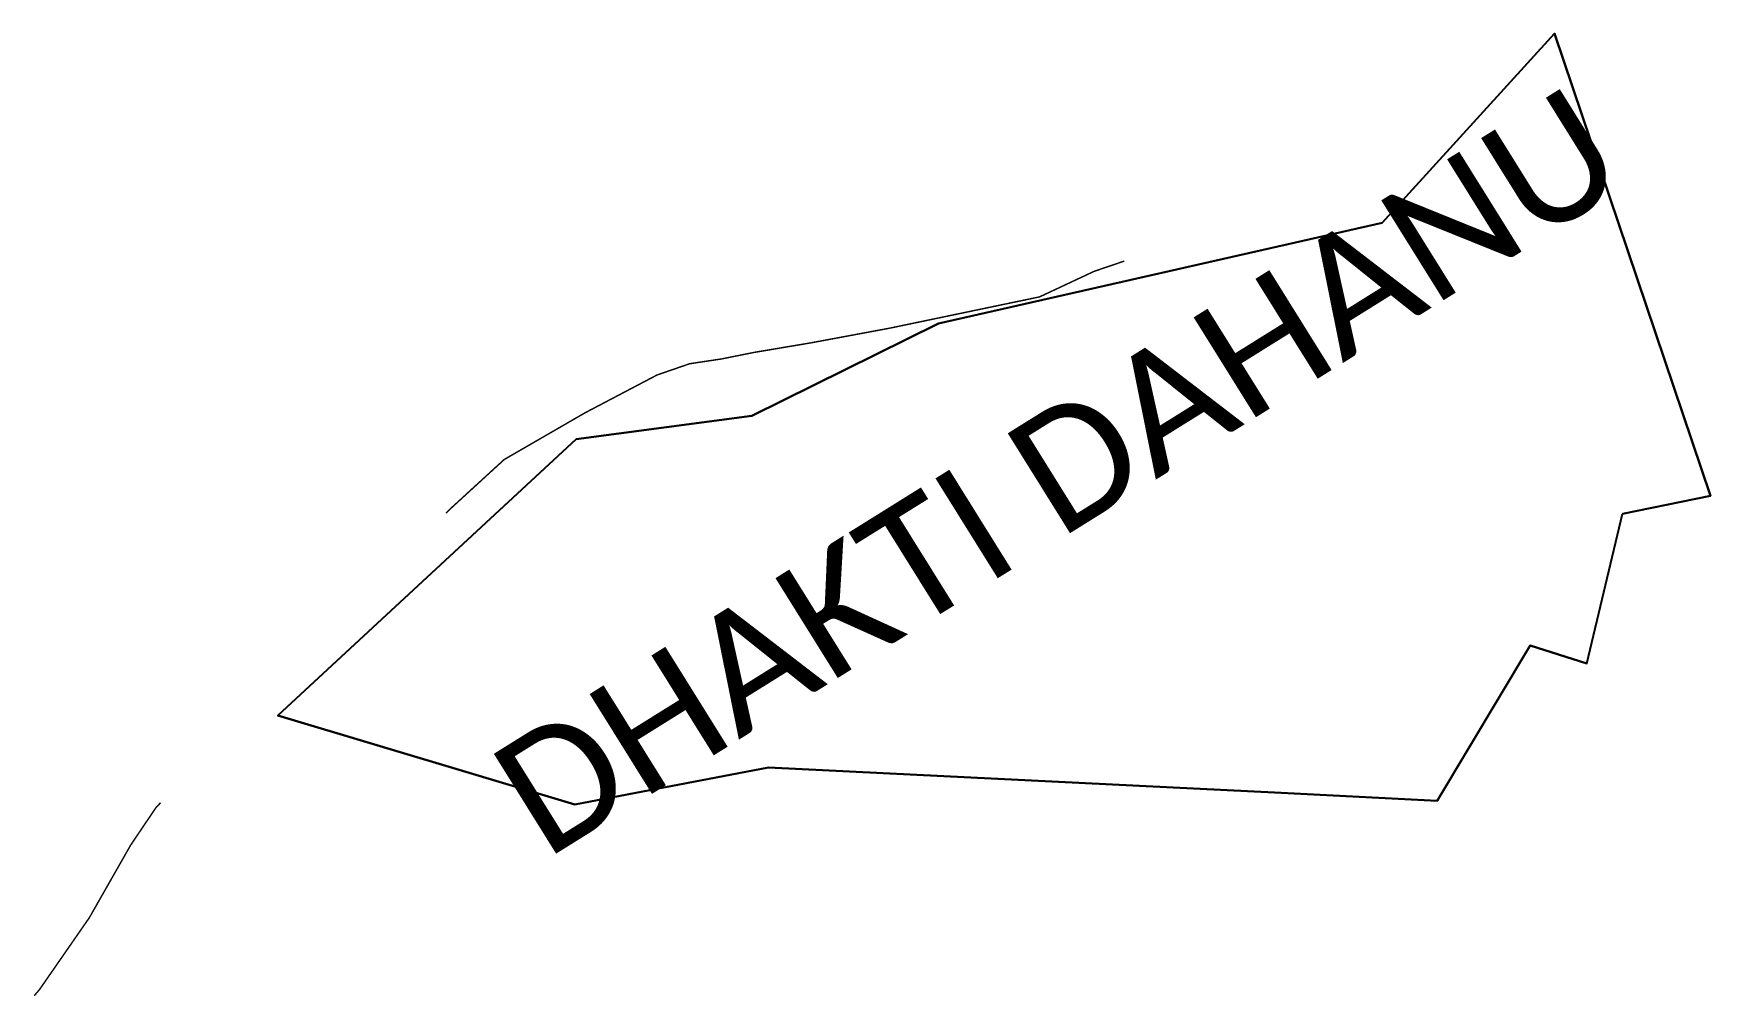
# Model space of a CAD drawing. Header units: metres. Extents: x 259609 to 260756, y 2209099 to 2209757.
import ezdxf

# ---------------------------------------------------------------- set-up
doc = ezdxf.new("R2010")
doc.units = ezdxf.units.M
for name, color, linetype in [('SEAWALL', 170, 'Continuous'), ('village', 3, 'Continuous'), ('VILLAGE NAME', 250, 'Continuous')]:
    doc.layers.add(name, color=color, linetype=linetype)
doc.styles.get("Standard").update_dxf_attribs({"font": 'simplex.shx'})

msp = doc.modelspace()

# ---------------------------------------------------------------- linework, layer by layer
at = {"color": 3, "flags": 128}
msp.add_lwpolyline([(260695.4, 2209428.7), (260755.5, 2209441.1), (260648.9, 2209757.2), (260531.1, 2209627.8), (260227.8, 2209559), (260100.1, 2209495.8), (259980, 2209479.8), (259776.1, 2209290.9), (259979.2, 2209230.1), (260111.6, 2209255.4), (260461.9, 2209238.1), (260568.7, 2209232.6), (260632.2, 2209338.8), (260670.9, 2209326.4)], close=True, dxfattribs=at)
at = {"layer": 'SEAWALL', "color": 30, "const_width": 1, "flags": 128}
for points in [[(260354.8, 2209601.6), (260334.2, 2209594.6), (260296.8, 2209577.1), (260194.3, 2209555.7), (260140.6, 2209545.7), (260101.4, 2209539.1), (260078.9, 2209534.6), (260057.6, 2209531.4), (260035.3, 2209523.7), (259986, 2209497.8), (259930.8, 2209465.9), (259893, 2209431.3), (259891, 2209429.3)], [(259695.9, 2209231.3), (259692.8, 2209228), (259675.5, 2209202.4), (259647.2, 2209152.7), (259613.1, 2209103.5), (259609.5, 2209099.3)]]:
    msp.add_lwpolyline(points, dxfattribs=at)
at = {"layer": 'village', "color": 6}
msp.add_polyline3d([(260670.9, 2209326.4, 0), (260632.2, 2209338.8, 0), (260568.7, 2209232.6, 0), (260461.9, 2209238.1, 0), (260111.6, 2209255.4, 0), (259979.2, 2209230.1, 0), (259776.1, 2209290.9, 0), (259980, 2209479.8, 0), (260100.1, 2209495.8, 0), (260227.8, 2209559, 0), (260531.1, 2209627.8, 0), (260648.9, 2209757.2, 0)], dxfattribs=at)
at = {"layer": 'village', "color": 3}
msp.add_polyline3d([(260648.9, 2209757.2, 0), (260755.5, 2209441.1, 0), (260695.4, 2209428.7, 0)], dxfattribs=at)

# ---------------------------------------------------------------- texts
at = {"layer": 'VILLAGE NAME', "insert": (259916.5, 2209260.2), "char_height": 80.465, "attachment_point": 1, "rotation": 31.95}
msp.add_mtext_dynamic_manual_height_columns('{\\fCalibri|b0|i0|c0|p34;DHAKTI DAHANU}', width=1538.461, gutter_width=667.3, heights=[0], dxfattribs=at)

doc.saveas('drawing.dxf')
